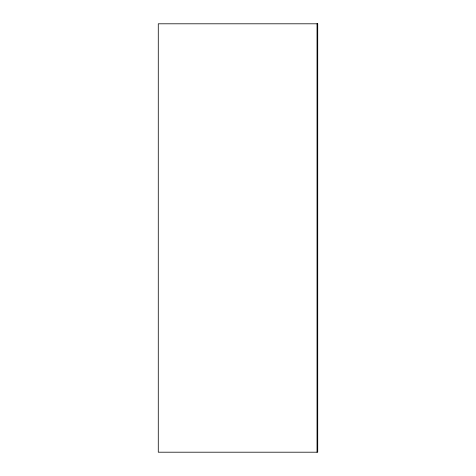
<?xml version="1.0" encoding="UTF-8"?>
<svg xmlns="http://www.w3.org/2000/svg" width="476" height="476" viewBox="0 0 476 476"><rect width="100%" height="100%" fill="white"/><g stroke="black" fill="none" stroke-linecap="round" stroke-linejoin="round"><path stroke-width="0.71" d="M317.028 23.8L317.028 452.2M317.724 23.8L158.276 23.8L158.276 452.2L317.724 452.2L317.724 23.8"/></g></svg>
